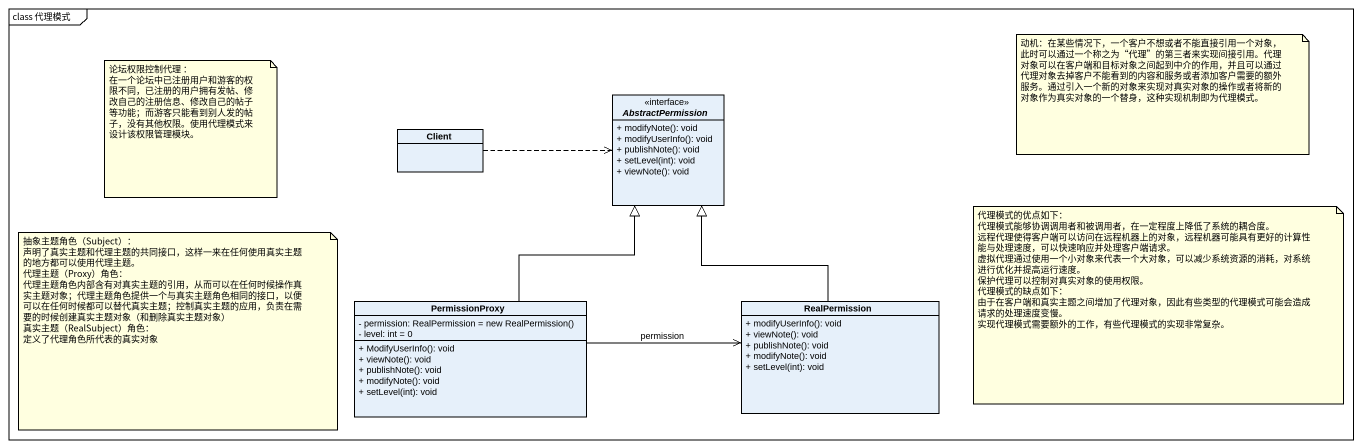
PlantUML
@startuml
mainframe class 代理模式
hide circle
hide empty members
skinparam classAttributeIconSize 0
interface AbstractPermission {
  + modifyNote(): void
  + modifyUserInfo(): void
  + publishNote(): void
  + setLevel(int): void
  + viewNote(): void
}
class Client
class PermissionProxy {
  {field} - permission: RealPermission = new RealPermission()
  - level: int = 0
  + ModifyUserInfo(): void
  + viewNote(): void
  + publishNote(): void
  + modifyNote(): void
  + setLevel(int): void
}
class RealPermission {
  + modifyUserInfo(): void
  + viewNote(): void
  + publishNote(): void
  + modifyNote(): void
  + setLevel(int): void
}
Client .right.> AbstractPermission
PermissionProxy -up-|> AbstractPermission
PermissionProxy -right-> RealPermission : permission
RealPermission -up-|> AbstractPermission
note as N1
  论坛权限控制代理 ：
  在一个论坛中已注册用户和游客的权限不同，已注册的用户拥有发帖、修改自己的注册信息、修改自己的帖子等功能；而游客只能看到别人发的帖子，没有其他权限。使用代理模式来设计该权限管理模块。
end note
note as N2
  动机：在某些情况下，一个客户不想或者不能直接引用一个对象，此时可以通过一个称之为“代理”的第三者来实现间接引用。代理对象可以在客户端和目标对象之间起到中介的作用，并且可以通过代理对象去掉客户不能看到的内容和服务或者添加客户需要的额外服务。通过引入一个新的对象来实现对真实对象的操作或者将新的对象作为真实对象的一个替身，这种实现机制即为代理模式。
end note
note as N3
  代理模式的优点如下：
  代理模式能够协调调用者和被调用者，在一定程度上降低了系统的耦合度。
  远程代理使得客户端可以访问在远程机器上的对象，远程机器可能具有更好的计算性能与处理速度，可以快速响应并处理客户端请求。
  虚拟代理通过使用一个小对象来代表一个大对象，可以减少系统资源的消耗，对系统进行优化并提高运行速度。
  保护代理可以控制对真实对象的使用权限。
  代理模式的缺点如下：
  由于在客户端和真实主题之间增加了代理对象，因此有些类型的代理模式可能会造成请求的处理速度变慢。
  实现代理模式需要额外的工作，有些代理模式的实现非常复杂。
end note
note as N4
  抽象主题角色（Subject）：
  声明了真实主题和代理主题的共同接口，这样一来在任何使用真实主题的地方都可以使用代理主题。
  代理主题（Proxy）角色：
  代理主题角色内部含有对真实主题的引用，从而可以在任何时候操作真实主题对象；代理主题角色提供一个与真实主题角色相同的接口，以便可以在任何时候都可以替代真实主题；控制真实主题的应用，负责在需要的时候创建真实主题对象（和删除真实主题对象）
  真实主题（RealSubject）角色：
  定义了代理角色所代表的真实对象
end note
@enduml
